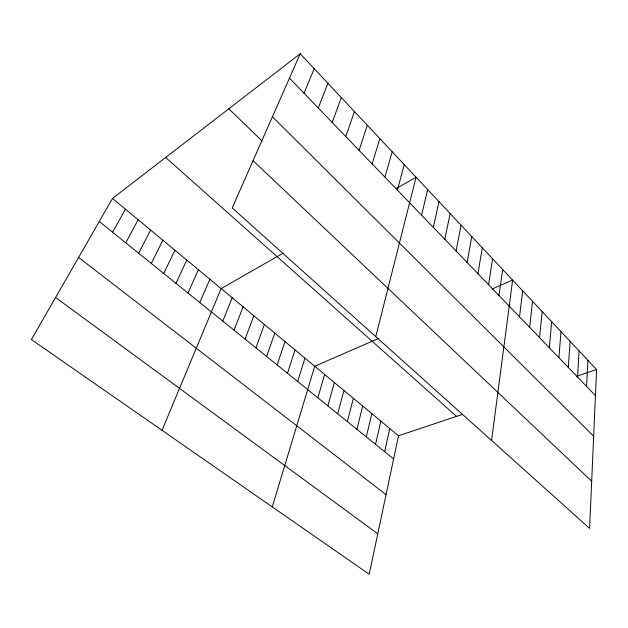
<?xml version="1.0" encoding="UTF-8"?>
<svg xmlns="http://www.w3.org/2000/svg" width="628" height="628" viewBox="0 0 628 628"><rect width="100%" height="100%" fill="white"/><g stroke="black" fill="none" stroke-linecap="round" stroke-linejoin="round"><path stroke-width="0.94" d="M596.6 369.57L589.606 528.384L232.234 207.915L300.215 53.765L596.6 369.57L576.606 376.251M586.568 386.393L587.934 360.331M577.517 377.004L579.11 350.926M568.301 367.435L570.122 341.357M558.912 357.693L560.977 331.608M549.343 347.771L551.659 321.685M539.593 337.652L542.176 311.574M529.663 327.345L532.513 301.275M519.537 316.834L522.661 290.78M491.575 440.471L512.629 280.088L492.046 289.053M498.993 295.521L502.698 269.514M488.576 284.712L492.588 258.736M477.955 273.69L482.28 247.754M467.13 262.457L471.777 236.568M456.085 250.996L461.07 225.154M444.82 239.307L450.15 213.52M462.734 414.315L398.521 435.777L369.201 574.235L31.4 339.567L112.506 198.456L300.215 53.765M433.32 227.375L439.019 201.659M384.65 451.689L389.76 428.516M375.544 444.341L380.874 421.137M421.592 215.2L427.66 189.562M366.297 436.884L371.855 413.656M356.908 429.309L362.694 406.057M375.772 336.632L416.074 177.214L396.37 188.471M347.37 421.616L353.391 398.34M337.683 413.797L343.948 390.506M397.383 190.088L404.251 164.614M327.84 405.861L334.363 382.546M384.901 177.127L392.186 151.764M317.839 397.791L324.621 374.461M272.277 506.906L314.722 366.25L378.299 338.571M372.145 163.892L379.869 138.639M297.656 381.51L304.965 358.156M359.114 150.367L367.294 125.231M287.475 373.299L295.058 349.937M277.129 364.954L284.994 341.585M345.793 136.551L354.451 111.549M266.617 356.469L274.774 333.099M255.934 347.849L264.388 324.48M332.181 122.429L341.326 97.568M245.077 339.089L253.83 315.727M234.04 330.187L243.107 306.825M318.27 107.985L327.918 83.281M222.814 321.128L232.203 297.782M304.038 93.219L314.22 68.688M162.032 430.321L221.127 288.59L283.432 252.99M199.79 302.555L209.862 279.24M187.976 293.033L198.409 269.734M175.966 283.338L186.759 260.071M163.743 273.478L174.906 250.242M151.301 263.446L162.856 240.241M138.647 253.233L150.594 230.068M125.757 242.832L138.121 219.714M112.64 232.25L125.427 209.179M55.594 297.476L377.766 533.784M78.602 257.441L386.055 494.652M99.279 221.472L393.615 458.919M112.506 198.456L398.521 435.777M165.682 157.471L456.54 416.388M253.06 160.69L591.686 481.229M228.82 108.793L262.151 141.065M272.426 116.777L593.664 436.209M289.477 78.108L595.454 395.616"/></g></svg>
